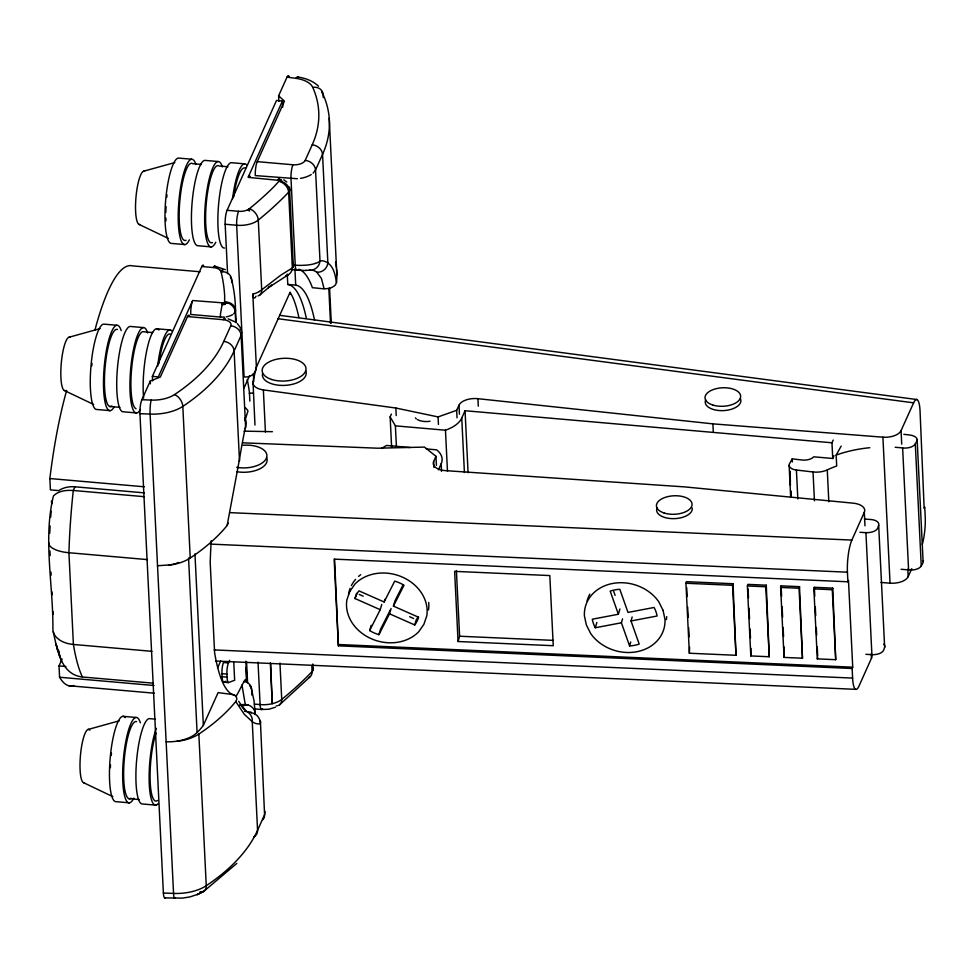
<?xml version="1.0" encoding="UTF-8"?>
<svg xmlns="http://www.w3.org/2000/svg" width="974" height="974" viewBox="0 0 974 974"><rect width="100%" height="100%" fill="white"/><g stroke="black" fill="none" stroke-linecap="round" stroke-linejoin="round"><path stroke-width="1.46" d="M151.907 651.326L73.403 644.459A26.298 16.789 -5.7 0 1 60.059 640.295L56.869 637.812A26.992 17.374 -6.4 0 1 52.9 628.4C53.217 584.802 43.002 538.792 53.412 495.997C58.452 490.689 66.39 490.056 73.294 490.482L144.249 496.679M227.587 273.682L225.164 224.251A10.203 2.228 -85 0 1 227.088 210.299L276.506 100.468L282.46 100.992L248.102 177.353L279.075 180.373A2.045 1.059 -2.8 0 1 279.368 180.835L273.682 186.996A499.857 258.938 -2.8 0 1 249.405 208.716L247.786 209.751A10.203 5.284 -2.8 0 1 238.581 211.309A10.203 2.228 -85 0 0 236.658 225.25L244.072 376.901A20.405 10.568 -2.8 0 0 245.996 377.011C251.304 377.145 256.381 372.543 256.381 367.161L290.155 292.103L290.008 294.16M157.52 565.736L172.057 564.762A35.709 18.494 -2.8 0 0 190.234 558.017A255.03 132.111 -2.8 0 0 227.137 525.497L239.434 459.594A198.915 43.465 -85 0 1 245.582 426.32A21.745 15.474 -10.8 0 0 245.801 420.488L245.387 419.1A21.002 14.939 -9.9 0 0 244.803 417.761M245.29 679.511L242.002 685.112A188.725 41.237 -85 0 1 235.83 696.629M152.382 376.366L158.324 376.889L192.682 300.528L223.923 302.938A2.045 1.059 -2.8 0 0 224.604 302.561L224.677 295.913A499.857 258.938 -2.8 0 0 221.049 271.746L220.441 270.529A10.203 5.284 -2.8 0 0 213.282 267.533L201.801 266.535L152.382 376.366L152.601 380.919M254.969 425.054L253.009 381.832L256.223 367.356M242.002 685.112L245.278 704.494L240.018 704.738M338.392 645.835L334.143 559.125L847.904 581.782L848.488 580.467L852.725 667.19L852.14 668.493L338.392 645.835L334.606 559.295M391.073 608.519L389.515 613.803L378.935 634.671A33.153 27.905 16.4 0 1 369.645 630.568L380.225 609.7L355.023 598.547L356.569 593.263M369.645 630.568L371.191 625.284M380.225 609.7L381.771 604.416M355.023 598.547A33.153 27.905 16.4 0 1 358.919 590.853L384.121 601.993L384.9 599.351M378.935 634.671L380.481 629.387L390.404 609.834M389.515 613.803L414.729 624.955A33.153 27.905 16.4 0 0 418.625 617.26L393.423 606.108L394.969 600.824L402.907 585.179M414.729 624.955L416.275 619.671A33.153 27.905 16.4 0 0 418.175 616.749M458.06 641.513L454.627 571.361L549.823 575.561L553.244 645.713L458.06 641.513L459.606 636.229L456.392 570.557M622.556 618.831L621.4 622.788L595.309 627.743L596.867 622.459M595.309 627.743A33.153 27.905 16.4 0 1 592.289 619.208L618.38 614.253L619.927 608.969M621.4 622.788L629.581 645.92A33.153 27.905 16.4 0 0 639.2 644.094L631.018 620.962L632.175 617.005M629.581 645.92L630.75 641.963M685.939 583.256L686.402 581.673L733.032 583.73L735.991 655.283L689.361 653.237L685.939 583.256L732.57 585.313L733.032 583.73M689.361 653.237L689.604 647.186M747.387 585.971L747.849 584.376L766.282 585.191L769.241 656.756L750.808 655.94L747.387 585.971L765.808 586.774L766.282 585.191M750.808 655.94L750.978 648.404M780.624 587.432L781.099 585.849L799.52 586.665L802.479 658.217L784.046 657.413L780.624 587.432L799.057 588.247L799.52 586.665M784.046 657.413L784.082 646.894M813.874 588.893L814.337 587.31L832.758 588.126L835.716 659.69L817.296 658.874L813.874 588.893L832.295 589.708L832.758 588.126M817.296 658.874L817.758 657.292M308.697 677.734A10.203 7.67 43.6 0 0 312.094 671.549A12.236 6.343 -2.8 0 0 313.104 670.088L313.397 668.091M244.937 420.598L247.993 410.943A30.608 15.852 -2.8 0 0 245.229 407.656M222.389 303.121L220.441 314.115A10.203 2.228 -85 0 0 220.465 317.061L224.276 317.086M864.462 519.008A81.609 42.272 -2.8 0 0 870.452 519.471A10.203 5.284 -2.8 0 1 878.67 525.327L877.659 528.249A10.203 5.284 -2.8 0 1 865.923 532.644L859.908 532.303M878.67 525.327L884.648 647.345L883.625 650.255A10.203 5.284 -2.8 0 1 871.9 654.662L865.874 654.309M336.59 269.238A255.03 132.111 -2.8 0 1 336.48 282.46L335.433 284.883C329.395 291.08 319.947 288.036 312.435 287.744A188.725 41.237 -85 0 0 298.823 269.274M433.954 467.496L433.661 461.469L435.962 456.331L424.494 447.09L377.778 448.21L242.648 442.817M847.904 581.782L847.429 572.188A23.498 5.114 -85 0 1 851.86 540.095L864.315 512.287A15.304 7.926 -2.8 0 0 853.212 503.168L684.539 486.89L445.544 470.649A15.304 7.926 -2.8 0 1 433.661 461.469M871.45 654.601A15.304 7.926 -2.8 0 1 871.462 658.266L858.995 686.061A23.583 5.138 -85 0 1 855.671 689.336L215.778 661.042M144.395 492.881L74.949 486.805L73.294 490.482A178.522 39.009 -85 0 0 68.923 552.733L73.403 644.459A178.522 39.009 -85 0 0 82.413 676.991L153.368 683.188M165.458 897.626A10.215 2.228 -85 0 1 163.376 893.024L139.939 413.67A10.215 2.228 -85 0 1 141.875 399.717L150.276 381.041L160.308 377.06L187.519 316.574A10.203 2.228 -85 0 1 189.601 315.941M278.881 101.381L278.613 95.805L287.013 77.129A10.215 2.228 -85 0 1 289.108 76.508M297.362 178.729L255.298 175.588A10.203 2.228 -85 0 1 257.233 161.647L284.445 101.162L278.613 95.805M73.829 685.526A177.499 38.777 -85 0 1 59.572 677.247L59.024 665.924L62.117 659.033M141.875 399.705L151.165 400.083A25.507 13.21 -2.8 0 0 174.529 394.58A244.827 126.827 -2.8 0 0 223.777 341.387L230.789 325.791A10.203 5.284 -2.8 0 0 223.229 319.703L187.519 316.574M257.233 161.647L292.93 164.764A10.203 5.284 -2.8 0 0 305.203 160.393L312.216 144.809A244.827 126.827 -2.8 0 0 312.739 87.356A25.507 13.21 -2.8 0 0 295.913 78.346L287.013 77.129M243.999 388.066L249.514 375.794M217.616 667.835L220.684 661.005M233.784 662.551L234.649 680.266L228.33 682.616A11.737 2.569 -85 0 1 227.064 677.149L226.905 674.093A8.157 1.778 -85 0 1 228.452 662.941L229.657 660.262M166.14 741.774A30.389 15.742 -2.8 0 0 197.089 732.533A134.254 69.556 -2.8 0 0 203.347 725.399L218.103 692.611L233.882 694.681L236.317 696.69L236.877 699.113L235.745 701.548A255.03 132.111 -2.8 0 1 198.842 734.067A35.709 18.494 -2.8 0 1 180.665 740.812L177.146 741.141M391.609 447.139L390.136 416.884L391.378 414.12M438.422 469.918L441.161 463.819A35.709 18.494 -2.8 0 0 436.632 449.83L426.32 448.929M464.415 472.5L461.749 418.053L465.048 410.724L831.966 442.78L833.208 440.041M841.171 446.104L836.155 455.089L836.69 465.986A81.609 42.272 -2.8 0 0 827.267 469.906A15.304 7.926 -2.8 0 1 813.034 471.976L796.415 470.028A10.203 5.284 -2.8 0 1 789.39 463.989L792.227 458.864L802.004 460.008A9.85 5.101 -2.8 0 0 813.74 456.818L832.733 458.474L833.975 455.722M457.037 417.834L456.672 410.31L458.998 405.172A15.304 7.926 -2.8 0 1 477.93 398.683L712.895 423.86L882.907 437.18A15.304 7.926 -2.8 0 0 901.06 430.618L913.612 402.834L277.919 318.717M881.02 582.452L890.041 583.158A15.304 7.926 -2.8 0 0 908.194 576.596L911.786 568.658M227.137 525.497L228.269 523.075M384.121 601.993L394.714 581.125A33.153 27.905 16.4 0 1 404.003 585.24L393.423 606.108M277.809 179.947L279.599 178.802M901.133 569.291A81.609 42.272 -2.8 0 1 908.596 569.973A10.203 5.284 -2.8 0 0 921.258 565.955L915.292 443.937L916.875 441.064A10.203 5.284 -2.8 0 0 909.85 435.025L903.835 434.319M921.258 565.955L922.841 563.082A10.203 5.284 -2.8 0 0 922.865 560.695M255.492 297.082L255.992 296.218M241.893 706.588A10.203 2.228 -85 0 1 242.319 705.626L248.297 705.006A10.203 9.789 0.8 0 1 255.249 713.881A12.297 5.893 -1.9 0 1 255.2 714.453M236.816 863.402L204.26 890.966L198.148 894.156L190.1 896.884L182.491 898.113L164.716 897.906M313.117 173.129L315.539 169.975L322.552 154.391A255.03 132.111 -2.8 0 0 323.112 94.551A35.709 18.494 -2.8 0 0 321.7 92.165M233.736 313.713L235.184 311.826A12.236 6.343 -2.8 0 0 235.513 310.304A510.059 264.222 -2.8 0 0 231.581 279.441A20.405 10.568 -2.8 0 0 230.388 277.006M279.562 704.799L309.732 677.1M259.62 295.146L271.576 285.126L268.349 287.659L288.267 274.778M256.381 367.161L252.814 294.099C252.814 295.232 253.191 299.322 254.993 297.752M257.964 295.974A10.203 7.037 50.1 0 0 261.702 289.826L280.853 275.106L292.358 267.972A12.236 5.856 -2.1 0 0 292.48 262.724M278.114 179.983L279.575 179.07L278.174 179.24M381.528 448.405L386.568 445.459L410.127 447.516M204.26 890.966L196.979 894.704L203.359 891.49M275.459 707.185L268.994 709.218L261.762 709.498M278.649 180.141L281.328 179.873L279.075 180.373M228.452 662.941L223.496 662.503A8.157 1.778 -85 0 0 221.95 673.667L222.096 676.711A11.737 2.569 -85 0 0 223.375 682.19L225.907 681.24M315.43 263.418L316.672 262.968A21.745 5.929 -0.6 0 0 320.032 260.922A198.915 43.465 -85 0 1 327.873 263.017C334.106 267.314 335.263 275.557 336.48 282.46M253.009 381.832A15.304 7.926 -2.8 0 0 263.37 389.904L395.858 408.033L438.069 416.921L456.672 410.31M143.604 171.217L174.833 162.548M68.898 337.284L100.115 328.603M88.074 729.465L119.303 720.797M631.018 620.962L657.097 616.006A33.153 27.905 16.4 0 0 654.078 607.472L627.999 612.427L619.817 589.294A33.153 27.905 16.4 0 0 610.187 591.121L618.38 614.253M310.852 270.102A188.725 41.237 -85 0 0 309.306 270.212L305.653 270.395M220.441 270.529L222.924 270.248L220.818 271.125L222.632 271.697A10.203 8.681 -13.7 0 1 231.581 279.441L231.727 282.472M249.21 393.252L253.483 393.033M221.049 271.746L222.632 271.697M261.702 289.826L258.293 220.075A10.203 7.122 51 0 0 250.732 209.24L248.65 209.252L249.575 210.993L247.786 209.751M243.987 431.141L272.428 431.701M139.939 413.67L150.106 414.084A35.709 18.494 -2.8 0 0 182.82 406.377A255.03 132.111 -2.8 0 0 234.113 350.969L241.126 335.373L241.613 332.061M163.388 893.012L173.555 893.426A35.709 18.494 -2.8 0 0 206.257 885.707A255.03 132.111 -2.8 0 0 257.562 830.298L264.575 814.714L265.062 811.403M229.827 512.641L851.86 540.083M210.481 544.101L847.429 572.188M459.606 636.229L553.293 640.368M338.782 644.52L852.725 667.19M214.146 649.926L852.603 678.087A23.437 5.101 -85 0 0 855.671 689.336M279.368 180.835L282.022 181.054L279.368 180.994L280.877 181.407A10.203 8.437 24.2 0 1 289.655 190.746L293.369 266.62M191.635 159.212L178.412 158.068A42.844 9.363 -85 0 0 165.568 201.472A42.844 9.363 -85 0 0 171.631 243.427L184.853 244.584M218.079 161.526L204.857 160.369A42.844 9.363 -85 0 0 192.012 203.773A42.844 9.363 -85 0 0 198.075 245.74L211.297 246.897M244.523 163.839L231.301 162.682A42.844 9.363 -85 0 0 218.456 206.086A42.844 9.363 -85 0 0 224.519 248.053M201.448 164.448L192.633 163.669A38.765 8.474 -85 0 0 179.788 201.435A38.765 8.474 -85 0 0 186.058 240.249M227.892 166.749L219.077 165.982A38.765 8.474 -85 0 0 206.232 203.736A38.765 8.474 -85 0 0 212.502 242.563M227.088 210.299L238.581 211.309M225.164 224.251L236.658 225.25A20.405 10.568 -2.8 0 0 258.293 220.075A510.059 264.222 -2.8 0 0 288.645 192.207A12.236 6.343 -2.8 0 0 289.655 190.746L289.948 188.761M291.226 269.542L296.948 270.042A10.203 2.228 -85 0 1 295.232 265.159L291.007 178.705A10.203 2.228 -85 0 1 292.93 164.764M199.999 271.77L132.525 265.878A177.499 38.777 -85 0 0 94.953 330.016M287.269 274.084L287.768 284.445L295.706 285.138A172.398 37.669 -85 0 1 314.529 320.142M220.465 317.061L190.758 314.468A10.203 2.228 -85 0 1 192.316 301.453M116.929 325.279L103.707 324.123A42.844 9.363 -85 0 0 90.85 367.527A42.844 9.363 -85 0 0 96.913 409.494L110.135 410.651M143.373 327.593L130.151 326.436A42.844 9.363 -85 0 0 117.306 369.84A42.844 9.363 -85 0 0 123.369 411.807L136.591 412.964M156.595 328.749L169.817 329.906M152.711 332.56L143.896 331.793A38.765 8.474 -85 0 0 131.782 367.003A38.765 8.474 -85 0 0 136.056 408.763M390.136 416.884L395.395 425.845L445.459 430.216A35.709 18.494 -2.8 0 0 461.749 418.053M109.612 406.45L119.899 407.351M66.67 390.404A177.499 38.777 -85 0 0 49.857 478.538L144.31 486.793M147.427 559.6L68.923 552.733A26.298 10.142 -0.4 0 1 55.591 549.774L52.486 548.167A26.992 10.215 0.2 0 1 48.7 542.469M221.95 673.667L226.905 674.093M222.096 676.711L227.064 677.149M59.024 665.924L65.952 666.52M223.375 682.19L228.33 682.616M59.572 677.247L154.026 685.501M68.764 685.72L154.233 693.184M254.348 704.092L260.095 704.592A20.405 10.568 -2.8 0 0 281.73 699.417A510.059 264.222 -2.8 0 0 312.094 671.549L311.802 665.486M239.58 705.395L242.319 705.626M254.226 708.853L261.409 709.486M122.882 716.316L136.104 717.461M155.207 719.129L149.326 718.617A42.844 9.363 -85 0 0 136.482 762.021A42.844 9.363 -85 0 0 142.545 803.988L155.767 805.145M128.787 798.631L139.075 799.532M129.323 802.832L116.101 801.675A42.844 9.363 -85 0 1 110.561 754.144A42.844 9.363 -85 0 1 125.208 717.582M279.295 181.213L280.573 181.846A10.203 7.67 43.6 0 1 288.645 192.207L292.358 267.972A10.203 8.766 61.7 0 1 285.784 275.666M279.611 315.308L916.96 399.547M214.743 266.121L225.323 269.64M245.278 704.494L248.297 705.006M224.86 302.196L226.394 302.488A10.203 8.437 24.2 0 1 235.184 311.826L235.708 322.455M82.413 676.991C60.558 674.58 57.162 648.842 53.253 631.761M297.886 76.983C305.398 78.2 312.971 80.818 318.535 86.223M228.184 318.851L235.805 322.211M224.604 302.561L226.991 303.377L224.738 302.415L226.492 302.037A10.203 8.729 -0.8 0 1 235.513 310.304L236.11 322.431M249.405 208.716L250.732 209.24M359.223 594.432L363.205 596.198M409.64 616.737L413.621 618.502M139.075 224.434L168.368 238.411M64.357 390.501L93.65 404.478M83.545 782.682L112.838 796.659M283.799 179.825L286.794 182.065M222.023 304.046L223.009 304.789L222.705 303.133M312.374 270.236A188.725 41.237 -85 0 1 316.781 272.209L321.432 278.491L324.111 288.767M223.923 302.938L225.323 304.351L223.643 303.024L224.215 304.643L223.338 303.084M245.923 710.57L240.931 704.957L244.084 709.242L238.679 701.292M237.279 323.526L240.383 327.727M245.765 679.45L246.824 681.922M260.143 720.882L260.521 721.466A21.525 6.161 3.1 0 1 260.496 723.207L264.575 814.714A10.203 8.437 24.2 0 1 262.931 819.67M235.745 701.548L244.377 714.392L252.254 721.673A198.915 43.465 -85 0 0 260.131 723.767A10.203 9.935 81 0 0 250.975 712.749L251.158 712.7A11.481 0.767 7.1 0 0 251.146 712.42M290.422 292.809L292.626 296.936A172.398 37.669 -85 0 1 298.896 317.536M251.182 687.827L254.019 700.708L255.249 713.881M613.669 591.279L615.118 595.357M61.484 661.261L56.127 644.191L57.527 649.853M58.72 650.583L59.645 656.05M51.403 501.099L51.768 503.875M917.131 439.469L923.096 561.474M915.292 443.937A10.203 5.284 -2.8 0 1 902.63 447.967L908.596 569.973M901.06 430.618L901.717 444.156M907.829 569.072L908.194 576.596M882.907 437.18L890.041 583.158M865.923 532.644L871.9 654.662M864.315 512.287L864.985 525.826M871.231 653.749L871.462 658.266M852.14 668.493L852.603 678.087M831.966 442.78L832.733 458.474M827.267 469.906L828.825 501.793M832.295 589.708L835.716 659.69M813.034 471.976L814.447 500.831M814.337 587.31L814.775 596.246M815.287 606.668L815.713 615.605M816.297 627.512L816.662 634.963M817.247 646.87L817.685 655.806M796.415 470.028L797.828 498.883M799.057 588.247L802.479 658.217M792.227 458.864L792.386 461.895M789.902 471.294L790.425 481.923M790.876 491.03L791.168 497.105M789.768 471.574L790.425 485.247M790.73 491.322L791.022 497.397M789.123 465.353L790.681 497.251M781.099 585.849L781.598 596.271M782.11 606.692L782.621 617.114M783.133 627.536L783.571 636.472M765.808 586.774L769.241 656.756M748.069 588.844L748.507 597.78M749.018 608.202L749.53 618.624M750.041 629.046L750.479 637.982M732.57 585.313L735.991 655.283M712.895 423.86L713.26 431.385M686.694 587.626L687.133 596.563M687.644 606.985L688.155 617.406M688.667 627.828L689.105 636.753M477.93 398.683L478.295 406.207M465.048 410.724L468.08 472.743M458.998 405.172L459.436 414.206M445.459 430.216L447.456 471.051M441.161 463.819L441.539 471.379M438.069 416.921L438.434 424.445M435.962 456.331L436.413 465.365M395.858 408.033L396.223 415.557M395.395 425.845L396.43 447.017M329.224 118.219L336.858 275.106M323.258 97.583L323.112 94.551A10.203 8.559 -24 0 0 312.739 87.356M329.589 288.292L331.294 323.198M328.822 288.353L330.527 323.258M294.915 268.848L295.706 285.138M312.812 664.012L313.104 670.088M282.46 100.992L282.752 107.067M279.952 663.026L281.73 699.417A10.203 7.122 51 0 1 278.588 705.371M263.37 389.904L265.427 432.042M253.386 373.955L253.751 381.479M249.855 401.118L249.417 392.157A178.522 39.009 -85 0 0 247.262 379.531M258.025 662.125L260.095 704.592A10.203 2.228 -85 0 0 262.505 708.792M251.913 695.095L251.621 689.032A10.203 8.596 -13.4 0 0 243.804 681.459M246.556 661.65L247.579 682.616M245.886 661.212L246.836 680.595M194.958 553.902L203.347 725.399M190.234 558.017L182.82 406.377A10.203 6.587 56.4 0 0 174.529 394.58M198.842 734.067L206.257 885.707A10.203 6.587 56.4 0 1 200.047 891.721M188.554 558.005L197.089 732.533M150.276 381.041L150.41 383.829M49.857 478.538L50.404 489.873L58.72 490.604A26.517 21.939 24.2 0 1 74.949 486.805M49.954 551.077L50.173 555.606M50.977 572.188L51.135 575.208M51.939 591.802L52.085 594.822M52.9 611.404L53.046 614.424M245.923 667.385L246.568 680.936M270.358 662.99L272.245 703.715L270.626 663.489M289.047 186.862A12.236 6.343 -2.8 0 1 289.643 187.787M259.303 291.543A20.43 10.726 -3.5 0 1 252.863 294.148M248.48 176.635A10.203 2.228 -85 0 1 250.184 176.708M261.677 289.814A20.32 10.483 -4 0 1 259.218 291.494M277.493 705.736A10.203 7.122 51 0 1 276.287 705.882M287.768 284.445A172.398 37.669 -85 0 1 306.299 318.035M302.196 270.395A9.777 1.059 3.6 0 1 296.839 270.09M306.177 270.468A10.3 0.84 3.3 0 1 302.39 270.443M309.306 270.212A10.203 9.935 81 0 0 319.996 260.922L315.539 169.975A10.203 8.437 24.2 0 0 305.203 160.393M316.781 272.209A10.203 9.874 -54 0 0 327.873 263.017L322.552 154.391A10.203 8.437 24.2 0 0 312.216 144.809M295.244 265.147A19.833 6.124 0.8 0 0 301.295 265.378L305.3 265.22A20.527 5.99 0.5 0 0 312.508 264.21A21.002 5.881 0 0 0 315.345 263.394M311.242 174.541A20.405 10.568 -2.8 0 1 300.516 178.352M295.913 78.346A10.203 2.959 -82.2 0 1 298.312 77.263M335.555 261.957A255.03 132.111 -2.8 0 1 336.444 267.777M430.021 421.267A12.625 6.538 -2.8 0 1 417.481 419.624M416.312 418.832A12.625 6.538 -2.8 0 1 415.411 417.956M836.155 455.089A81.609 42.272 -2.8 0 1 869.782 447.711M895.167 447.285A81.609 42.272 -2.8 0 1 902.63 447.967M243.232 445.252A21.927 11.359 -2.8 0 1 266.657 457.5A21.927 11.359 -2.8 0 1 236.682 467.337M266.511 457.439A21.927 11.359 -2.8 0 1 259.498 469.005A21.927 11.359 -2.8 0 1 236.889 471.696M692.234 508.002A17.849 9.253 -2.8 0 1 673.107 518.655A17.849 9.253 -2.8 0 1 657.097 507.868M587.042 601.055A40.798 34.346 16.4 0 1 589.879 594.116M666.691 616.603A40.798 34.346 16.4 0 1 666.374 619.61M348.57 594.164A40.798 34.346 16.4 0 1 350.129 588.381M351.346 585.642A40.798 34.346 16.4 0 1 355.607 579.36M358.578 576.401A40.798 34.346 16.4 0 1 360.697 574.697M428.718 602.456A40.798 34.346 16.4 0 1 428.487 610.016M139.988 224.47A26.785 5.856 -85 0 1 135.946 197.6A26.785 5.856 -85 0 1 144.529 171.254M165.97 220.855A39.228 8.571 -85 0 1 165.872 218.164M165.836 212.478A39.228 8.571 -85 0 1 166.03 206.5M166.737 197.32A39.228 8.571 -85 0 1 167.004 194.885M233.723 196.772A38.765 8.474 -85 0 1 245.521 168.295M189.382 239.86A42.844 9.363 -85 0 1 178.912 201.228A42.844 9.363 -85 0 1 195.908 164.569M232.53 198.891A42.844 9.363 -85 0 1 246.86 165.105M215.826 242.173A42.844 9.363 -85 0 1 205.356 203.542A42.844 9.363 -85 0 1 222.352 166.883M305.593 370.583A21.927 11.359 -2.8 0 1 286.076 385.302A21.927 11.359 -2.8 0 1 262.444 373.955M740.386 398.573A17.849 9.253 -2.8 0 1 723.098 410.626A17.849 9.253 -2.8 0 1 705.7 399.864M922.305 544.381A23.583 5.174 -85 0 0 923.729 538.062A23.437 5.138 -85 0 0 925.215 516.695L924.752 507.113L924.156 508.428L920.04 410.809A23.498 5.15 -85 0 0 913.612 402.846M84.458 782.719A26.785 5.856 -85 0 1 80.611 753.754A26.785 5.856 -85 0 1 89.852 730.196M110.379 767.768A39.228 8.571 -85 0 1 110.5 764.748M111.206 755.568A39.228 8.571 -85 0 1 111.474 753.133M133.852 798.108A42.844 9.363 -85 0 1 123.369 759.476A42.844 9.363 -85 0 1 140.378 722.818M157.496 800.482A38.765 8.474 -85 0 1 150.093 778.871A38.765 8.474 -85 0 1 156.132 732.935M158.324 803.501A42.844 9.363 -85 0 1 149.168 781.489A42.844 9.363 -85 0 1 156.351 728.345M131.052 798.169A38.765 8.474 -85 0 1 124.075 761.924A38.765 8.474 -85 0 1 136.64 721.661M883.795 644.131A10.203 5.284 -2.8 0 1 884.648 647.345M65.282 390.537A26.785 5.856 -85 0 1 61.24 363.655A26.785 5.856 -85 0 1 69.811 337.321M91.787 365.834A39.228 8.571 -85 0 1 92.031 363.387M158.896 363.606A38.765 8.474 -85 0 1 170.34 334.106M114.019 407.12A42.844 9.363 -85 0 1 104.315 365.895A42.844 9.363 -85 0 1 121.202 330.636M143.628 397.989A42.844 9.363 -85 0 1 147.22 348.315A42.844 9.363 -85 0 1 158.92 330.016M157.642 366.334A42.844 9.363 -85 0 1 172.142 331.172M140.463 409.433A42.844 9.363 -85 0 1 130.76 368.209A42.844 9.363 -85 0 1 147.646 332.95M111.864 405.988A38.765 8.474 -85 0 1 104.888 369.743A38.765 8.474 -85 0 1 117.452 329.48M234.831 695.217A172.398 37.669 -85 0 1 214.609 652.738L210.201 562.631A172.398 37.669 -85 0 1 211.212 540.753M249.88 711.994A10.641 0.816 5.3 0 1 251.182 712.42M246.812 711.629A9.996 0.864 4.5 0 1 248.93 711.957M244.498 711.276A9.74 1.023 3.7 0 1 246.373 711.483M259.693 720.285A20.844 6.1 1.8 0 1 260.216 720.87M240.103 328.895A20.405 10.568 -2.8 0 1 241.102 330.442M245.18 428.548A10.203 4.821 11.9 0 0 245.582 426.32L241.126 335.373A10.203 8.437 24.2 0 0 230.789 325.791M239.178 461.031A10.203 3.141 9.1 0 0 239.434 459.594L234.113 350.969A10.203 8.437 24.2 0 0 223.777 341.387M223.229 319.703A10.203 2.228 -85 0 1 225.298 319.058M151.165 400.083A10.203 1.485 -87.7 0 0 150.106 414.084L173.555 893.426A10.203 1.485 -87.7 0 0 175.223 897.578M253.812 836.995A10.203 8.437 24.2 0 0 257.562 830.298L252.254 721.673A10.203 9.874 -54 0 0 247.871 712.25M245.034 711.02A10.203 9.874 -54 0 1 246.507 711.519M178.644 562.461A30.389 15.742 -2.8 0 1 176.55 563.203M175.466 563.544A30.389 15.742 -2.8 0 1 173.226 564.153M172.081 564.421A30.389 15.742 -2.8 0 1 168.539 565.09M232.603 314.565A12.236 6.343 -2.8 0 1 226.175 316.854M201.801 266.535A10.203 2.228 -85 0 1 203.578 265.391M213.282 267.533A10.203 2.228 -85 0 1 215.071 266.389M249.539 685.574A20.503 10.763 -1.9 0 1 251.17 687.827M49.735 533.265A151.993 33.213 -85 0 1 50.124 525.96M50.697 517.145A151.993 33.213 -85 0 1 51.147 511.24M349.751 591.498L346.866 599.984A40.798 34.346 16.4 0 0 371.204 638.688A40.798 34.346 16.4 0 0 418.698 631.761L423.897 624.297L426.782 615.824A40.798 34.346 16.4 0 0 402.432 577.119A40.798 34.346 16.4 0 0 354.95 584.047L349.751 591.498M663.051 610.321L658.741 601.713A40.798 34.346 16.4 0 0 612.622 583.475A40.798 34.346 16.4 0 0 584.4 615.836L586.336 624.894L590.658 633.502A40.798 34.346 16.4 0 0 636.777 651.74A40.798 34.346 16.4 0 0 664.986 619.379L663.051 610.321M664.183 513.03A17.849 9.253 -2.8 0 0 692.027 505.092A17.849 9.253 -2.8 0 0 666.52 496.959A17.849 9.253 -2.8 0 0 664.183 513.03M271.722 379.507A21.927 11.359 -2.8 0 0 305.933 369.755A21.927 11.359 -2.8 0 0 274.595 359.759A21.927 11.359 -2.8 0 0 271.722 379.507M712.773 405.026A17.849 9.253 -2.8 0 0 740.617 397.088A17.849 9.253 -2.8 0 0 715.111 388.955A17.849 9.253 -2.8 0 0 712.773 405.026"/></g></svg>
